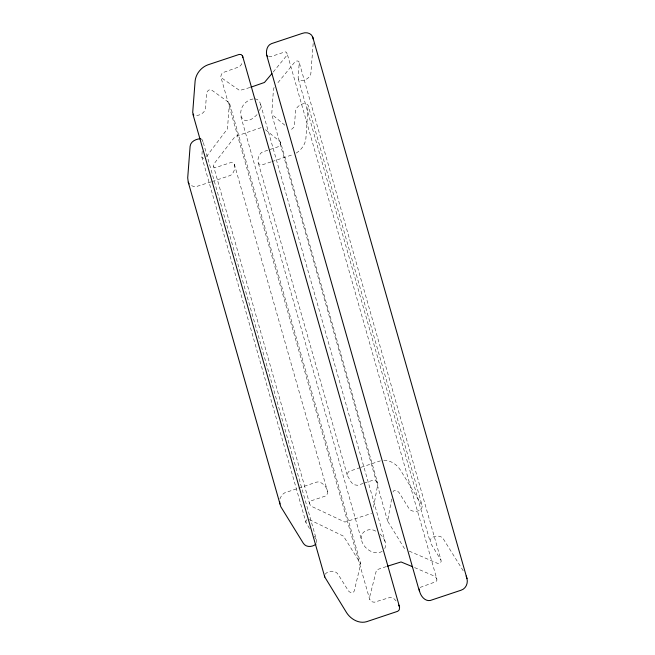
<?xml version="1.0" encoding="UTF-8"?>
<svg xmlns="http://www.w3.org/2000/svg" width="655" height="655" viewBox="0 0 655 655"><rect width="100%" height="100%" fill="white"/><g stroke="black" fill="none" stroke-linecap="round" stroke-linejoin="round"><path stroke-width="0.49" stroke-dasharray="3.27 2.46" d="M396.078 600.856L393.655 598.408L390.552 597.286L374.226 602.24L371.803 601.724L369.674 599.366L220.768 76.651L221.505 74.081L223.322 72.476L239.427 66.744L241.539 64.411L242.481 61.636M265.488 129.715L280.479 141.979L377.878 483.889L373.162 509.033M202.19 151.158L201.863 157.036L305.991 522.584L309.578 528.585M313.164 43.451L310.888 73.163C310.888 78.543 299.114 84.544 298.131 77.388L299.22 63.085C299.482 60.006 295.462 60.637 294.39 62.561L276.443 84.503M316.742 542.594L316.725 540.702L202.682 140.358L201.208 138.868M391.616 499.02L387.621 521.102L404.061 547.891L406.436 549.922M392.959 492.069L393.835 490.726A2.202 1.67 4.4 0 1 395.071 490.333L397.503 491.037L399.042 492.585L408.564 507.854C411.135 513.422 422.794 512.218 422.147 505.57L308.104 105.234C304.534 100.936 295.97 106.094 295.544 111.113L294.447 125.432L293.858 127.176L292.114 128.904A2.202 1.261 -31.9 0 1 290.885 129.322L289.535 128.978M259.503 110.539C261.705 106.38 260.715 99.323 255.09 98.872M279.849 498.963L281.92 494.877L284.696 492.83L316.717 482.08C322.743 480.442 331.848 492.257 325.396 496.056L310.961 500.87C308.194 501.951 309.938 505.897 312.132 506.642L344.907 522.06L371.639 513.397M384.747 548.587L385.418 546.704L385.377 542.405L260.109 102.647M274.101 87.451L273.446 89.35L271.743 114.306L387.621 521.102M325.036 574.288C328.229 570.341 335.655 569.891 338.34 574.73L348.165 590.474C349.18 592.562 353.258 593.913 354.199 591.105L360.741 563.857L229.422 102.86L211.434 89.907C209.191 88.818 206.808 91.389 206.595 93.509L205.465 108.263C204.917 113.209 199.488 115.501 195.116 115.804M206.431 156.602L227.465 128.789L229.422 102.86M273.192 72.066L286.088 56.297C287.848 54.905 287.185 51.016 284.548 52.048L270.589 56.698L268.182 56.756M257.063 114.617C238.895 133.333 233.565 102.868 253.248 98.913M420.043 587.461L435.862 581.697L436.852 580.445L436.86 579.118L286.98 52.973M296.224 153.057C301.374 149.97 305.222 144.501 305.893 138.475L308.104 105.234M382.152 551.436C373.923 555.792 363.5 548.538 361.527 540.17L240.909 116.737M249.858 87.541L239.624 90.48L221.447 77.83L220.768 76.651M261.124 127.635L235.088 136.551L214.349 163.373L213.44 165.895L309.561 503.548M211.106 181.877L196.271 186.585L194.109 186.626L190.49 185.267M212.073 181.55L229.455 175.761C234.809 174.582 237.724 161.539 230.429 162.677L215.593 167.59L214.21 167.385L213.587 166.624M270.982 161.924L262.311 164.814C255 165.944 257.939 152.869 263.31 151.723L277.704 146.925C279.603 146.229 281.191 144.01 280.479 141.979M271.948 161.597L293.145 154.539M360.168 467.596L348.763 471.51L347.322 473.598L347.338 475.489L351.498 482.645L354.257 484.725L357.36 485.298L363.075 483.505M361.134 467.277L380.399 460.858M364.033 483.185L372.67 480.303C374.988 479.673 377.46 481.621 377.878 483.889M386.319 566.591L377.648 569.473L376.371 570.521L369.494 597.557L369.674 599.366M203.73 158.297L202.387 157.929L201.863 157.036M383.756 460.334C390.47 460.162 396.709 464.362 400.287 469.856L422.147 505.57M375.708 531.131C369.322 527.005 359.087 531.95 361.527 540.17M309.406 519.636L343.507 536.158L360.741 563.857M409.211 551.125L436.975 563.12C438.997 564.364 442.035 562.539 440.971 560.091L299.163 62.258M414.533 567.549L434.134 576.015L435.894 577.301L436.86 579.118M284.827 125.187L271.743 114.306M380.121 533.981L383.511 537.935L385.377 542.405M463.216 570.792L443.746 539.564C440.93 533.031 426.544 536.38 431.006 543.855L440.971 560.091M314.326 536.199L316.725 540.702M298.336 79.018L430.179 541.881M258.43 163.373L347.338 475.489M234.31 164.118L327.623 491.7M202.682 140.358L202.886 141.988M305.991 522.584L305.877 521.216L306.72 519.849A2.202 1.67 4.4 0 1 307.08 519.644"/><path stroke-width="0.98" d="M419.266 588.992C419.405 594.322 424.145 601.577 430.196 600.504L461.055 590.221C465.836 588.788 468.21 583.294 466.999 578.635L312.754 37.155C311.289 33.004 306.204 31.882 302.422 33.34L271.563 43.615C266.945 45.261 265.889 50.984 266.708 55.257L419.282 590.884M271.899 73.647L264.456 82.465L250.816 87.221M315.964 544.125C312.263 547.236 305.787 547.654 303.142 542.987L280.758 506.642L188.247 182.188L187.707 177.865L190.122 146.245C190.671 141.3 196.107 139.007 200.471 138.704M387.277 566.264L401.048 561.957L412.666 566.747M267.551 56.412L266.708 55.257M193.757 115.305L192.701 112.521L195.124 80.901C195.951 73.769 201.15 67.318 207.872 64.845L239.132 54.447L241.106 54.512L242.579 56.011L399.566 607.095L399.288 609.813L397.757 611.287L366.505 621.726C358.825 623.912 350.72 619.114 346.618 612.728L324.757 577.014L192.906 114.15M188.247 182.188L189.172 183.924M398.739 605.122L399.566 607.095M466.172 575.991L466.999 578.635M312.754 37.155L313.262 39.194M242.579 56.011L242.784 57.64M279.611 501.402L279.914 503.998M324.643 576.04L324.757 577.014"/></g></svg>
